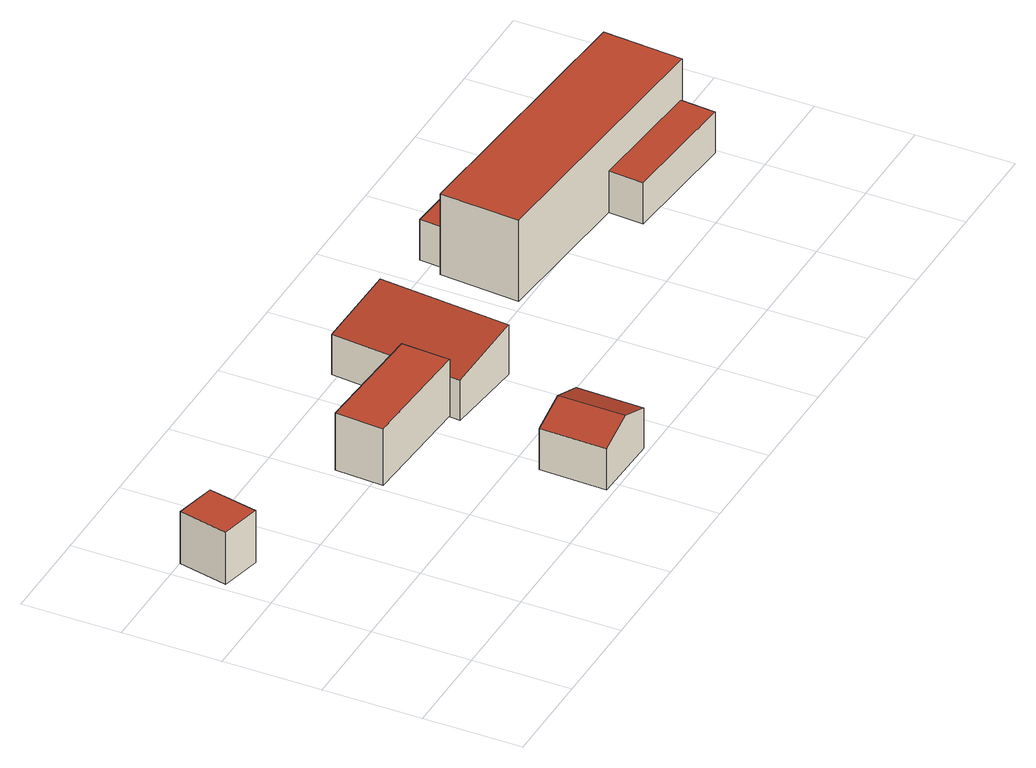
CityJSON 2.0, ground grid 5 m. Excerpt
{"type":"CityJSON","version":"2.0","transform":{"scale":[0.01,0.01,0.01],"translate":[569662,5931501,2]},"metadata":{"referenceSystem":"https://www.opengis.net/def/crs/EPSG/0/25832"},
"CityObjects":{
"building1":{"type":"Building","attributes":{"Grundfläche 2D":"5.516336","Grundhöhe NN":"2.973"},"geometry":[{"type":"Solid","lod":"3","boundaries":[[[[0,1,2,3]],[[4,5,3,2]],[[5,6,0,3]],[[6,7,1,0]],[[7,4,2,1]],[[7,6,5,4]]]],"semantics":{"surfaces":[{"type":"RoofSurface"},{"type":"WallSurface"},{"type":"GroundSurface"}],"values":[[0,1,1,1,1,2]]}}]},
"building2":{"type":"Building","attributes":{"Grundfläche 2D":"15.014960","Grundhöhe NN":"3.152"},"geometry":[{"type":"Solid","lod":"3","boundaries":[[[[8,9,10,11]],[[9,8,12,13]],[[10,9,13,14]],[[11,10,14,15]],[[8,11,15,12]],[[13,12,15,14]]]],"semantics":{"surfaces":[{"type":"RoofSurface"},{"type":"WallSurface"},{"type":"GroundSurface"}],"values":[[0,1,1,1,1,2]]}}]},
"building3":{"type":"Building","attributes":{"Grundfläche 2D":"12.130441","Grundhöhe NN":"2.762"},"geometry":[{"type":"Solid","lod":"3","boundaries":[[[[16,17,18,19]],[[20,17,16,21]],[[19,18,22,23]],[[21,16,19,23,24]],[[20,21,24,25]],[[22,18,17,20,25]],[[24,23,22,25]]]],"semantics":{"surfaces":[{"type":"RoofSurface"},{"type":"WallSurface"},{"type":"GroundSurface"}],"values":[[0,0,1,1,1,1,2]]}}]},
"building4":{"type":"Building","attributes":{"Grundfläche 2D":"27.974306","Grundhöhe NN":"2.874"},"geometry":[{"type":"Solid","lod":"3","boundaries":[[[[26,27,28,29]],[[30,31,29,28]],[[31,32,26,29]],[[32,33,27,26]],[[33,30,28,27]],[[33,32,31,30]]]],"semantics":{"surfaces":[{"type":"RoofSurface"},{"type":"WallSurface"},{"type":"GroundSurface"}],"values":[[0,1,1,1,1,2]]}}]},
"building5":{"type":"Building","attributes":{"Grundfläche 2D":"87.630423","Grundhöhe NN":"2.764"},"geometry":[{"type":"Solid","lod":"3","boundaries":[[[[34,35,36,37]],[[38,39,40,41]],[[42,43,44,45]],[[34,37,46,47]],[[38,48,49,35,34,47,50,39]],[[36,35,49,51]],[[42,52,46,37,36,51,53,43]],[[41,40,54,55]],[[38,41,55,48]],[[40,39,50,54]],[[45,44,56,57]],[[42,45,57,52]],[[44,43,53,56]],[[53,51,49,48,55,54,50,47,46,52,57,56]]]],"semantics":{"surfaces":[{"type":"RoofSurface"},{"type":"WallSurface"},{"type":"GroundSurface"}],"values":[[0,0,0,1,1,1,1,1,1,1,1,1,1,2]]}}]}
},
"vertices":[
[226,1187,382],[280,1440,382],[71,1485,382],[17,1232,382],[71,1485,97],[17,1232,97],[226,1187,97],[280,1440,97],
[986,924,427],[1596,891,427],[1610,1137,427],[1000,1169,427],[986,924,115],[1596,891,115],[1610,1137,115],[1000,1169,115],
[1630,32,367],[1635,372,367],[1455,376,300],[1446,36,300],[1811,368,300],[1802,27,300],[1455,376,76],[1446,36,76],[1802,27,76],[1811,368,76],
[2035,813,360],[2099,1485,360],[1686,1524,307],[1623,852,307],[1686,1524,87],[1623,852,87],[2035,813,87],[2099,1485,87],
[2573,1026,520],[4013,919,520],[4043,1326,520],[2604,1433,520],[3998,920,302],[3366,967,302],[3353,789,302],[3984,742,302],[2654,1429,299],[3937,1334,299],[3947,1469,299],[2664,1564,299],[2604,1433,76],[2573,1026,76],[3998,920,76],[4013,919,76],[3366,967,76],[4043,1326,76],[2654,1429,76],[3937,1334,76],[3353,789,76],[3984,742,76],[3947,1469,76],[2664,1564,76]
]}
